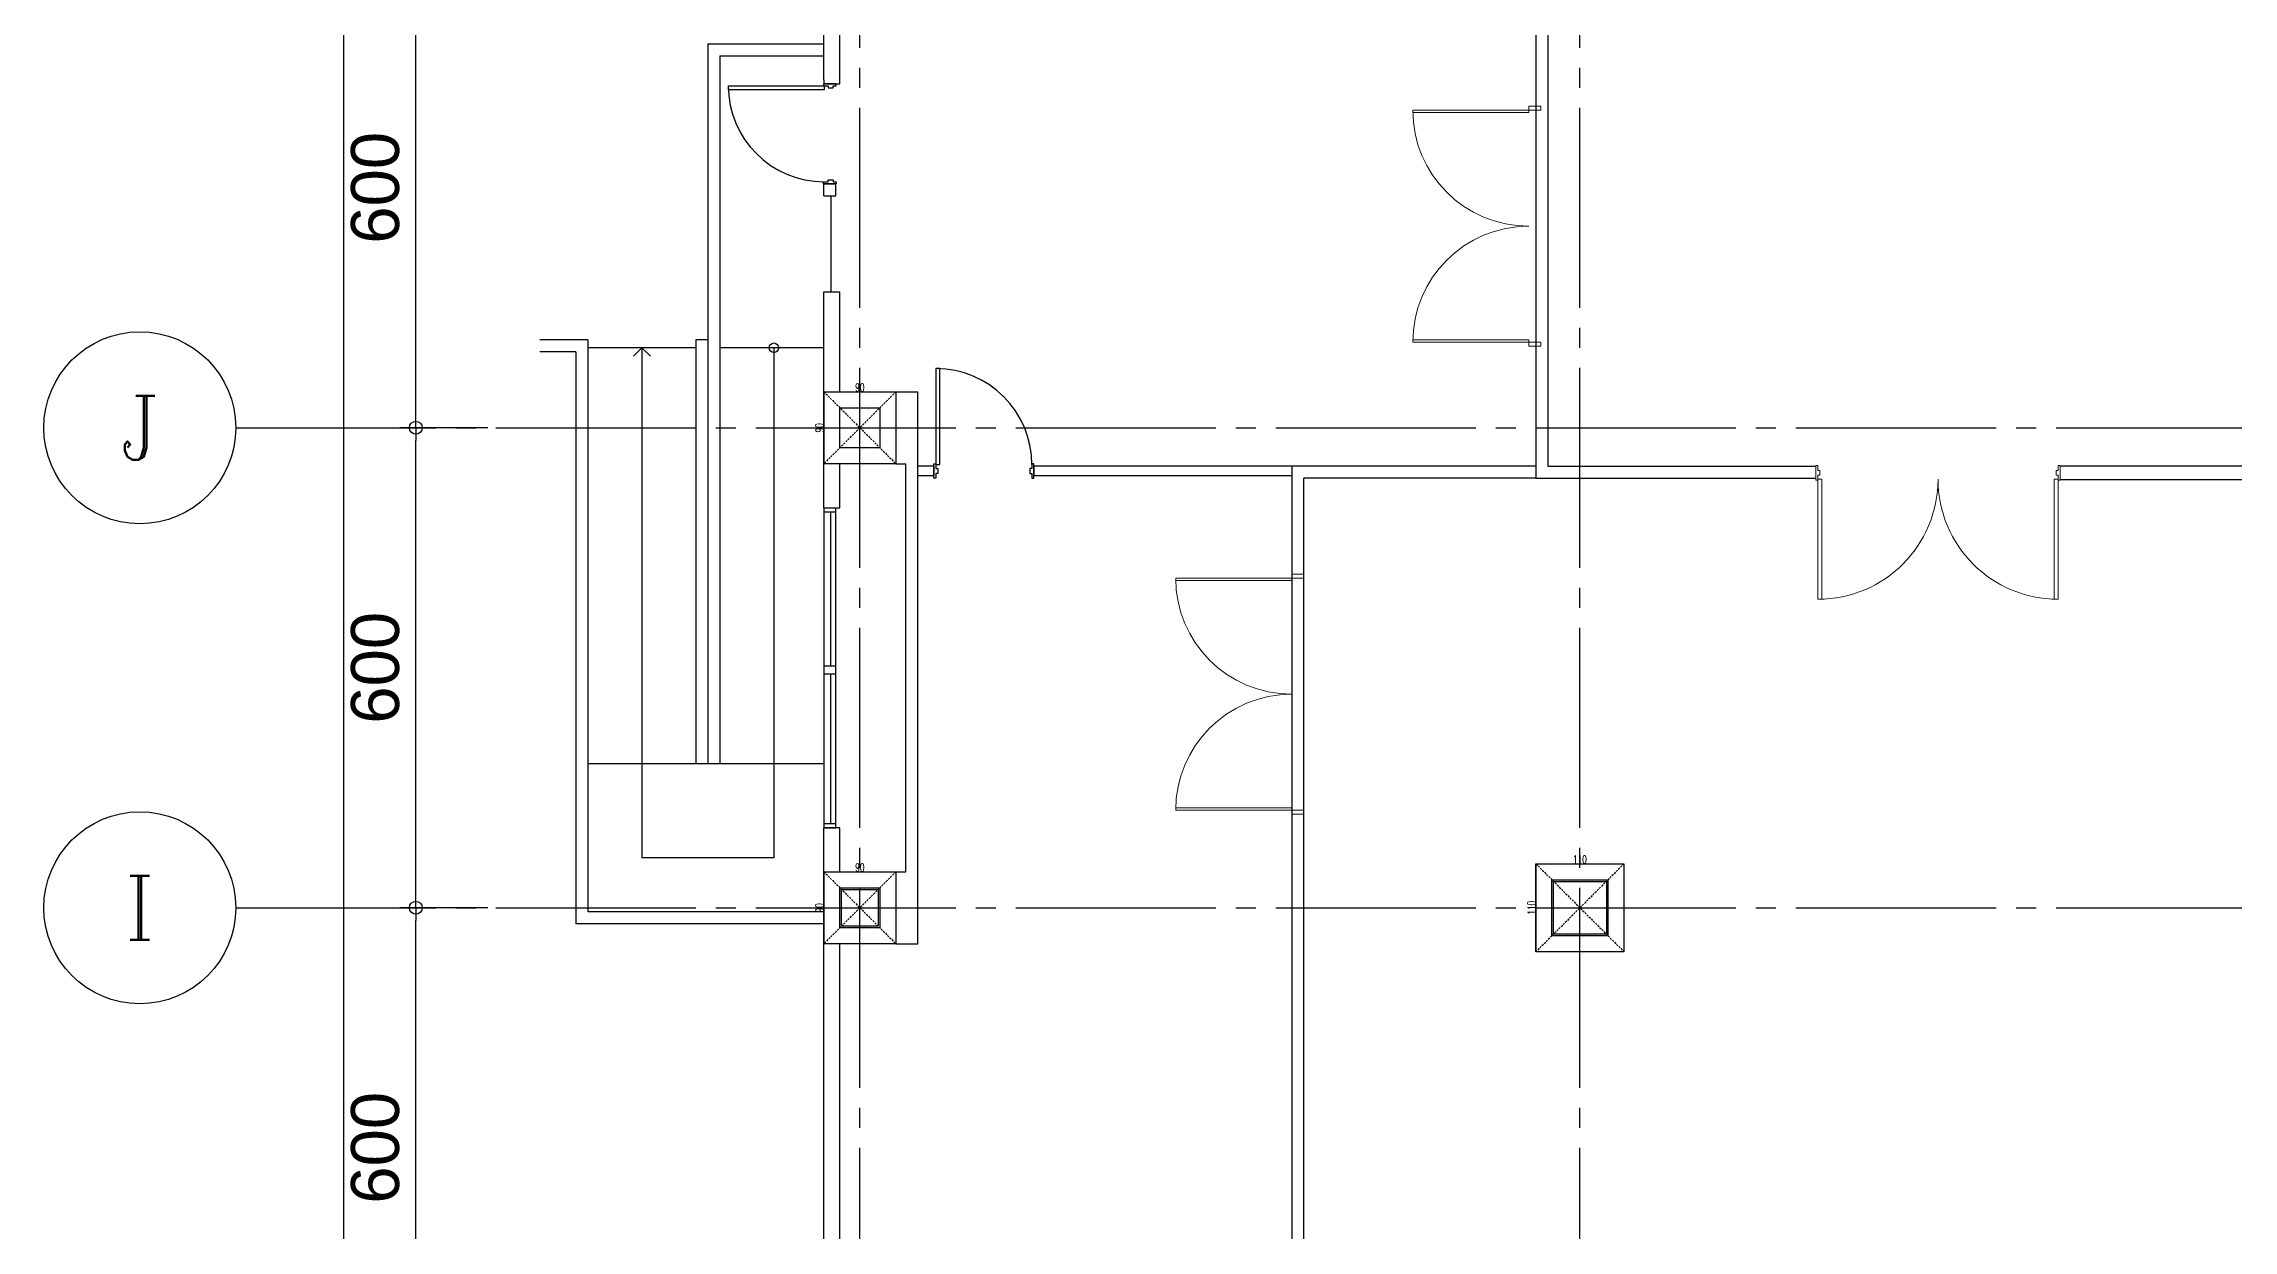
# Model space of a CAD drawing. Header units: millimetres. Extents: x -25195 to 195597, y 6477 to 112111.
# Drawn here: x -960 to 1776, y 15947 to 17430 of the extents above; entities that cross this region are included whole.
import ezdxf
from ezdxf.enums import TextEntityAlignment as Align

# ---------------------------------------------------------------- set-up
doc = ezdxf.new("R2010")
doc.units = ezdxf.units.MM
doc.header["$LTSCALE"] = 100
doc.linetypes.add('X-N-FAB-L10$0$COL-CEN-LIN', pattern=[3.25, 2.5, -0.25, 0.25, -0.25])
doc.linetypes.add('X-N-FAB-L10$0$HIDDEN', pattern=[0.375, 0.25, -0.125])
for name, color, linetype in [('0-XREF', 7, 'Continuous'), ('X-N-FAB-L10$0$0-MC', 8, 'Continuous'), ('X-N-FAB-L10$0$0-NC', 8, 'Continuous'), ('X-N-FAB-L10$0$08', 8, 'Continuous'), ('X-N-FAB-L10$0$BEAM', 8, 'Continuous'), ('X-N-FAB-L10$0$BLOCK', 8, 'Continuous'), ('X-N-FAB-L10$0$CCL', 8, 'X-N-FAB-L10$0$COL-CEN-LIN'), ('X-N-FAB-L10$0$COL', 8, 'Continuous'), ('X-N-FAB-L10$0$COL-S', 8, 'Continuous'), ('X-N-FAB-L10$0$DOOR', 8, 'Continuous'), ('X-N-FAB-L10$0$WALL-P', 8, 'Continuous')]:
    doc.layers.add(name, color=color, linetype=linetype)
doc.layers.add('X-N-FAB-L10$0$A-BLOCK', color=8, linetype='Continuous', plot=False)
doc.layers.add('X-N-FAB-L10$0$DIM', color=8, linetype='Continuous', plot=False)
doc.styles.add('X-N-FAB-L10$0$COL-NUM', font='romanc')
doc.styles.add('X-N-FAB-L10$0$DIM', font='simplex.shx', dxfattribs={"width": 0.67, "bigfont": 'chineset.shx'})
doc.styles.add('X-N-FAB-L10$0$DimStyUse', font='romans.shx', dxfattribs={"width": 0.7})
doc.styles.add('X-N-FAB-L10$0$Gen-Text', font='arial.ttf', dxfattribs={"height": 2.5})
doc.dimstyles.new('X-N-FAB-L10$0$cirl', dxfattribs={"dimtxt": 200, "dimasz": 50, "dimexe": 50, "dimexo": 0, "dimgap": 20, "dimtad": 1, "dimdsep": 46, "dimtxsty": 'X-N-FAB-L10$0$DimStyUse', "dimblk": 'X-N-FAB-L10$0$_Origin', "dimcen": 10, "dimdle": 50, "dimclrt": 2, "dimazin": 0, "dimtfac": 1, "dimtix": 1, "dimtmove": 2, "dimatfit": 3, "dimfxl": 10, "dimtolj": 1, "dimarcsym": 0})
doc.dimstyles.new('X-N-FAB-L10$0$JJP_005_defpoint', dxfattribs={"dimtxt": 20, "dimasz": 0.5, "dimexe": 0.5, "dimexo": 0.5, "dimgap": 0.5, "dimtad": 1, "dimdsep": 46, "dimtxsty": 'X-N-FAB-L10$0$DIM', "dimblk": 'X-N-FAB-L10$0$_None', "dimcen": 10, "dimclrd": 256, "dimclre": 256, "dimclrt": 256, "dimadec": 0, "dimazin": 0, "dimtfac": 1, "dimtix": 1, "dimtmove": 2, "dimatfit": 3, "dimldrblk": 'X-N-FAB-L10$0$_None', "dimfxl": 0.5, "dimtolj": 1, "dimtzin": 0, "dimarcsym": 0})

# ---------------------------------------------------------------- blocks, each defined once
blk = doc.blocks.new('X-N-FAB-L10$0$cn-y')
at = {"layer": 'X-N-FAB-L10$0$0-MC'}
blk.add_circle((-50, 0), 50, dxfattribs=at)
at = {"layer": 'X-N-FAB-L10$0$0-NC', "style": 'X-N-FAB-L10$0$COL-NUM'}
blk.add_attdef('GRID-Y', text='', height=50, dxfattribs=at).set_placement((-50, 0), align=Align.MIDDLE_CENTER)
blk = doc.blocks.new('X-N-FAB-L10$0$_Origin')
at = {"color": 0, "linetype": 'ByBlock', "lineweight": -2}
blk.add_line((0, 0), (-1, 0), dxfattribs=at)
blk.add_circle((0, 0), 0.5, dxfattribs=at)
blk = doc.blocks.new('*D113')
at = {"layer": 'DefPoints', "color": 0, "transparency": 16777216}
for p in [(-27595, 8800), (-27505, 8800), (-27505, 150)]:
    blk.add_point(p, dxfattribs=at)
at = {"layer": 'X-N-FAB-L10$0$DIM', "color": 0, "lineweight": -2, "transparency": 16777216}
for p, q in [((-27505, 8800), (-27615, 8800)), ((-27595, 166), (-27595, 8784)), ((-27505, 150), (-27615, 150))]:
    blk.add_line(p, q, dxfattribs=at)
at = {"layer": 'X-N-FAB-L10$0$DIM', "color": 0, "lineweight": -2, "transparency": 16777216, "xscale": 16, "yscale": 16, "zscale": 16}
for p, rotation in [((-27595, 8800), 90), ((-27595, 150), 270)]:
    blk.add_blockref('X-N-FAB-L10$0$_Origin', p, dxfattribs=dict(at, rotation=rotation))
at = {"layer": 'X-N-FAB-L10$0$DIM', "color": 2, "transparency": 16777216, "insert": (-27645.6, 4475), "char_height": 2.5, "attachment_point": 5, "rotation": 90, "style": 'X-N-FAB-L10$0$Gen-Text'}
blk.add_mtext('\\A1;{\\H24x;8650}', dxfattribs=at)
blk = doc.blocks.new('*D122')
at = {"layer": 'DefPoints', "color": 0, "transparency": 16777216}
for p in [(-27505, 5750), (-27415, 5750), (-27415, 5150)]:
    blk.add_point(p, dxfattribs=at)
at = {"layer": 'X-N-FAB-L10$0$DIM', "color": 0, "lineweight": -2, "transparency": 16777216}
for p, q in [((-27415, 5750), (-27525, 5750)), ((-27505, 5166), (-27505, 5734)), ((-27415, 5150), (-27525, 5150))]:
    blk.add_line(p, q, dxfattribs=at)
at = {"layer": 'X-N-FAB-L10$0$DIM', "color": 0, "lineweight": -2, "transparency": 16777216, "xscale": 16, "yscale": 16, "zscale": 16}
for p, rotation in [((-27505, 5750), 90), ((-27505, 5150), 270)]:
    blk.add_blockref('X-N-FAB-L10$0$_Origin', p, dxfattribs=dict(at, rotation=rotation))
at = {"layer": 'X-N-FAB-L10$0$DIM', "color": 2, "transparency": 16777216, "insert": (-27555.6, 5450), "char_height": 2.5, "attachment_point": 5, "rotation": 90, "style": 'X-N-FAB-L10$0$Gen-Text'}
blk.add_mtext('\\A1;{\\H24x;600}', dxfattribs=at)
blk = doc.blocks.new('*D123')
at = {"layer": 'DefPoints', "color": 0, "transparency": 16777216}
for p in [(-27505, 6350), (-27415, 6350), (-27415, 5750)]:
    blk.add_point(p, dxfattribs=at)
at = {"layer": 'X-N-FAB-L10$0$DIM', "color": 0, "lineweight": -2, "transparency": 16777216}
for p, q in [((-27415, 6350), (-27525, 6350)), ((-27505, 5766), (-27505, 6334)), ((-27415, 5750), (-27525, 5750))]:
    blk.add_line(p, q, dxfattribs=at)
at = {"layer": 'X-N-FAB-L10$0$DIM', "color": 0, "lineweight": -2, "transparency": 16777216, "xscale": 16, "yscale": 16, "zscale": 16}
for p, rotation in [((-27505, 6350), 90), ((-27505, 5750), 270)]:
    blk.add_blockref('X-N-FAB-L10$0$_Origin', p, dxfattribs=dict(at, rotation=rotation))
at = {"layer": 'X-N-FAB-L10$0$DIM', "color": 2, "transparency": 16777216, "insert": (-27555.6, 6050), "char_height": 2.5, "attachment_point": 5, "rotation": 90, "style": 'X-N-FAB-L10$0$Gen-Text'}
blk.add_mtext('\\A1;{\\H24x;600}', dxfattribs=at)
blk = doc.blocks.new('*D124')
at = {"layer": 'DefPoints', "color": 0, "transparency": 16777216}
for p in [(-27505, 6950), (-27415, 6950), (-27415, 6350)]:
    blk.add_point(p, dxfattribs=at)
at = {"layer": 'X-N-FAB-L10$0$DIM', "color": 0, "lineweight": -2, "transparency": 16777216}
for p, q in [((-27415, 6950), (-27525, 6950)), ((-27505, 6366), (-27505, 6934)), ((-27415, 6350), (-27525, 6350))]:
    blk.add_line(p, q, dxfattribs=at)
at = {"layer": 'X-N-FAB-L10$0$DIM', "color": 0, "lineweight": -2, "transparency": 16777216, "xscale": 16, "yscale": 16, "zscale": 16}
for p, rotation in [((-27505, 6950), 90), ((-27505, 6350), 270)]:
    blk.add_blockref('X-N-FAB-L10$0$_Origin', p, dxfattribs=dict(at, rotation=rotation))
at = {"layer": 'X-N-FAB-L10$0$DIM', "color": 2, "transparency": 16777216, "insert": (-27555.6, 6650), "char_height": 2.5, "attachment_point": 5, "rotation": 90, "style": 'X-N-FAB-L10$0$Gen-Text'}
blk.add_mtext('\\A1;{\\H24x;600}', dxfattribs=at)
blk = doc.blocks.new('*D92')
at = {"layer": 'DefPoints', "lineweight": -2, "transparency": 16777216}
blk.add_line((0, 0), (90, 0), dxfattribs=at)
at = {"layer": 'DefPoints', "color": 0, "transparency": 16777216}
for p in [(0, 0), (90, 0), (90, 0)]:
    blk.add_point(p, dxfattribs=at)
at = {"layer": 'DefPoints', "transparency": 16777216, "insert": (45, 5.5), "char_height": 10, "attachment_point": 5, "style": 'X-N-FAB-L10$0$DIM'}
blk.add_mtext('\\A1;90', dxfattribs=at)
blk = doc.blocks.new('X-N-FAB-L10$0$_None')
blk = doc.blocks.new('*D93')
at = {"layer": 'DefPoints', "lineweight": -2, "transparency": 16777216}
blk.add_line((0, 0), (0, -90), dxfattribs=at)
at = {"layer": 'DefPoints', "color": 0, "transparency": 16777216}
for p in [(0, 0), (0, -90), (0, -90)]:
    blk.add_point(p, dxfattribs=at)
at = {"layer": 'DefPoints', "transparency": 16777216, "insert": (-5.5, -45), "char_height": 10, "attachment_point": 5, "rotation": 90, "style": 'X-N-FAB-L10$0$DIM'}
blk.add_mtext('\\A1;90', dxfattribs=at)
blk = doc.blocks.new('*D89')
at = {"layer": 'DefPoints', "lineweight": -2, "transparency": 16777216}
blk.add_line((0, 0), (110, 0), dxfattribs=at)
at = {"layer": 'DefPoints', "color": 0, "transparency": 16777216}
for p in [(0, 0), (110, 0), (110, 0)]:
    blk.add_point(p, dxfattribs=at)
at = {"layer": 'DefPoints', "transparency": 16777216, "insert": (55, 5.5), "char_height": 10, "attachment_point": 5, "style": 'X-N-FAB-L10$0$DIM'}
blk.add_mtext('\\A1;110', dxfattribs=at)
blk = doc.blocks.new('*D90')
at = {"layer": 'DefPoints', "lineweight": -2, "transparency": 16777216}
blk.add_line((0, 0), (0, -110), dxfattribs=at)
at = {"layer": 'DefPoints', "color": 0, "transparency": 16777216}
for p in [(0, 0), (0, -110), (0, -110)]:
    blk.add_point(p, dxfattribs=at)
at = {"layer": 'DefPoints', "transparency": 16777216, "insert": (-5.5, -55), "char_height": 10, "attachment_point": 5, "rotation": 90, "style": 'X-N-FAB-L10$0$DIM'}
blk.add_mtext('\\A1;110', dxfattribs=at)
blk = doc.blocks.new('X-N-FAB-L10$0$A$C5b9bb6f0')
at = {"layer": 'X-N-FAB-L10$0$08'}
for p, q in [((2684.1, 8549), (2684.1, 8864)), ((2704.1, 8544), (2704.1, 8669)), ((2539.1, 8594), (2539.1, 7694)), ((2539.1, 8594), (2684.1, 8594)), ((2554.1, 8579), (2554.1, 7694)), ((2554.1, 8579), (2684.1, 8579)), ((2684.1, 8549), (2684.1, 8544)), ((2684.1, 8544), (2699.1, 8544)), ((2684.1, 8544), (2704.1, 8544)), ((2684.1, 8419), (2699.1, 8419)), ((2684.1, 8414), (2684.1, 8419)), ((2684.1, 8404), (2684.1, 8414)), ((2684.1, 8404), (2699.1, 8404)), ((2692.6, 8404), (2692.6, 8284)), ((2699.1, 8404), (2699.1, 8419)), ((2684.1, 8014), (2684.1, 8284)), ((2684.1, 8284), (2704.1, 8284)), ((2704.1, 8159), (2704.1, 8284)), ((2389.1, 8224), (2329.1, 8224)), ((2389.1, 8224), (2389.1, 7509)), ((2524.1, 8214), (2389.1, 8214)), ((2456.6, 8214), (2446, 8203.4)), ((2456.6, 8214), (2456.6, 7576.5)), ((2456.6, 8214), (2467.2, 8203.4)), ((2524.1, 8224), (2524.1, 7694)), ((2539.1, 8224), (2524.1, 8224)), ((2684.1, 8214), (2554.1, 8214)), ((2621.6, 8214), (2621.6, 7576.5)), ((2374.1, 8209), (2329.1, 8209)), ((2374.1, 8209), (2374.1, 7494)), ((2774.1, 8159), (2801.6, 8159)), ((2801.6, 7469), (2801.6, 8159)), ((2704.1, 8014), (2704.1, 8069)), ((2774.1, 8069), (2786.6, 8069)), ((2786.6, 7559), (2786.6, 8069)), ((2821.6, 8066), (2801.6, 8066)), ((2821.6, 8054), (2801.6, 8054)), ((2821.6, 8066), (2821.6, 8054)), ((3269.4, 8066), (2946.6, 8066)), ((2946.6, 8066), (2946.6, 8054)), ((3269.4, 8054), (2946.6, 8054)), ((2684.1, 8014), (2684.1, 7614)), ((2684.1, 8014), (2699.1, 8014)), ((2684.1, 8014), (2699.1, 8014)), ((2684.1, 8009), (2699.1, 8009)), ((2692.6, 7816.5), (2692.6, 8009)), ((2699.1, 7614), (2699.1, 8014)), ((2684.1, 7816.5), (2699.1, 7816.5)), ((2684.1, 7806.5), (2699.1, 7806.5)), ((2692.6, 7619), (2692.6, 7806.5)), ((2684.1, 7694), (2389.1, 7694)), ((2699.1, 7619), (2684.1, 7619)), ((2699.1, 7614), (2684.1, 7614)), ((2684.1, 7614), (2699.1, 7614)), ((2684.1, 4968.5), (2684.1, 7614)), ((2704.1, 7559), (2704.1, 7614)), ((2621.6, 7576.5), (2456.6, 7576.5)), ((2704.1, 7559), (2774.1, 7559)), ((2774.1, 7559), (2774.1, 7469)), ((2774.1, 7559), (2786.6, 7559)), ((2684.1, 7509), (2389.1, 7509)), ((2684.1, 7494), (2374.1, 7494)), ((2774.1, 7469), (2704.1, 7469)), ((2704.1, 6959), (2704.1, 7469)), ((2774.1, 7469), (2801.6, 7469))]:
    blk.add_line(p, q, dxfattribs=at)
for points in [[(2564.7, 8541.5), (2684.6, 8541.5), (2684.6, 8536.5), (2564.7, 8536.5)], [(2686.8, 8544), (2683.6, 8544), (2683.6, 8541.5), (2689.6, 8541.5), (2689.6, 8539), (2695.6, 8539), (2695.6, 8541.5), (2699.6, 8541.5), (2699.6, 8544), (2696.4, 8544)], [(2824.1, 8187.9), (2824.1, 8068), (2829.1, 8068), (2829.1, 8187.9)], [(2704.1, 8139), (2754.1, 8139), (2754.1, 8089), (2704.1, 8089)], [(2821.6, 8065.8), (2821.6, 8069), (2824.1, 8069), (2824.1, 8063), (2826.6, 8063), (2826.6, 8057), (2824.1, 8057), (2824.1, 8051), (2821.6, 8051), (2821.6, 8054.2)], [(2946.6, 8065.8), (2946.6, 8069), (2944.1, 8069), (2944.1, 8063), (2941.6, 8063), (2941.6, 8057), (2944.1, 8057), (2944.1, 8051), (2946.6, 8051), (2946.6, 8054.2)], [(3574.1, 7569), (3684.1, 7569), (3684.1, 7459), (3574.1, 7459)], [(2704.1, 7539), (2754.1, 7539), (2754.1, 7489), (2704.1, 7489)], [(2706.1, 7537), (2752.1, 7537), (2752.1, 7491), (2706.1, 7491)], [(3594.1, 7479), (3594.1, 7549), (3664.1, 7549), (3664.1, 7479)], [(3596.1, 7481), (3596.1, 7547), (3662.1, 7547), (3662.1, 7481)]]:
    blk.add_lwpolyline(points, close=True, dxfattribs=at)
for points in [[(2699.6, 8419), (2686.8, 8419), (2683.6, 8419), (2683.6, 8421.5), (2689.6, 8421.5), (2689.6, 8424), (2695.6, 8424), (2695.6, 8421.5), (2699.6, 8421.5), (2699.6, 8419)], [(2699.1, 8014), (2704.1, 8014)], [(2704.1, 7614), (2699.1, 7614)]]:
    blk.add_lwpolyline(points, dxfattribs=at)
blk.add_circle((2621.6, 8214), 6, dxfattribs=at)
for centre, start, end in [((2684.6, 8541.5), 180, 270), ((2824.1, 8068), 0, 90)]:
    blk.add_arc(centre, 120, start, end, dxfattribs=at)
at = {"layer": 'X-N-FAB-L10$0$DOOR', "lineweight": 0}
for p, q in [((3924.1, 8049), (3924.1, 8066)), ((4229.1, 8049.4), (4229.1, 8066))]:
    blk.add_line(p, q, dxfattribs=at)
for points in [[(3924.1, 8051.9), (3924.1, 8048.7), (3926.6, 8048.7), (3926.6, 8054.7), (3929.1, 8054.7), (3929.1, 8060.7), (3926.6, 8060.7), (3926.6, 8066.7), (3924.1, 8066.7), (3924.1, 8063.5)], [(3926.6, 7899.8), (3926.6, 8049.7), (3931.6, 8049.7), (3931.6, 7899.8)], [(4226.6, 7899.8), (4226.6, 8049.7), (4221.6, 8049.7), (4221.6, 7899.8)], [(4229.1, 8051.9), (4229.1, 8048.7), (4226.6, 8048.7), (4226.6, 8054.7), (4224.1, 8054.7), (4224.1, 8060.7), (4226.6, 8060.7), (4226.6, 8066.7), (4229.1, 8066.7), (4229.1, 8063.5)]]:
    blk.add_lwpolyline(points, close=True, dxfattribs=at)
for centre, start, end in [((3926.6, 8049.7), 270, 0), ((4226.6, 8049.7), 180, 270)]:
    blk.add_arc(centre, 150, start, end, dxfattribs=at)
at = {"layer": 'X-N-FAB-L10$0$WALL-P'}
for p, q in [((3269.4, 5059), (3269.4, 8066)), ((3574.1, 8066), (3269.4, 8066)), ((3283.8, 5073.4), (3283.8, 8051)), ((3574.1, 8051), (3283.8, 8051)), ((4579.1, 8066), (4229.1, 8066)), ((4579.1, 8049), (4229.1, 8049))]:
    blk.add_line(p, q, dxfattribs=at)
for points in [[(3574.1, 9199), (3574.1, 8051), (3924.1, 8051)], [(3589.1, 9199), (3589.1, 8066), (3924.1, 8066)]]:
    blk.add_lwpolyline(points, dxfattribs=at)
blk = doc.blocks.new('X-N-FAB-L10$0$萬用門(22改)-REVISED[26]_1')
at = {"layer": 'X-N-FAB-L10$0$DOOR', "color": 4, "lineweight": 0}
for p, q in [((1368.5, 6015), (1368.5, 6020)), ((1368.5, 6020), (1383.5, 6020)), ((1383.5, 6015), (1368.5, 6015)), ((1383.5, 6020), (1383.5, 6015)), ((1383.5, 6015), (1528.5, 6015)), ((1383.5, 6012), (1383.5, 6015)), ((1528.5, 6012), (1383.5, 6012)), ((1528.5, 6015), (1528.5, 6012)), ((1368.5, 5720), (1368.5, 5725)), ((1368.5, 5725), (1383.5, 5725)), ((1383.5, 5720), (1368.5, 5720)), ((1383.5, 5728), (1528.5, 5728)), ((1383.5, 5725), (1383.5, 5728)), ((1528.5, 5725), (1383.5, 5725)), ((1383.5, 5725), (1383.5, 5720)), ((1528.5, 5728), (1528.5, 5725))]:
    blk.add_line(p, q, dxfattribs=at)
for centre, start, end in [((1383.5, 6015), 270, 0), ((1383.5, 5725), 0, 90)]:
    blk.add_arc(centre, 145, start, end, dxfattribs=at)
blk = doc.blocks.new('*U91')
at = {"layer": 'DefPoints', "linetype": 'X-N-FAB-L10$0$HIDDEN', "ltscale": 0.1}
for p, q in [((90, 0), (0, -90)), ((0, 0), (90, -90))]:
    blk.add_line(p, q, dxfattribs=at)
at = {"layer": 'X-N-FAB-L10$0$COL', "ltscale": 0.1}
blk.add_lwpolyline([(0, 0), (90, 0), (90, -90), (0, -90)], close=True, dxfattribs=at)
at = {"layer": 'DefPoints'}
dim = blk.add_linear_dim(base=(0, -90), p1=(0, 0), p2=(0, -90), angle=90, dimstyle='X-N-FAB-L10$0$JJP_005_defpoint', override={"dimtxt": 10}, dxfattribs=at)
dim.commit()
dim.dimension.update_dxf_attribs({"geometry": '*D93', "text_midpoint": (-5.5, -45)})
dim = blk.add_linear_dim(base=(90, 0), p1=(0, 0), p2=(90, 0), dimstyle='X-N-FAB-L10$0$JJP_005_defpoint', override={"dimtxt": 10}, dxfattribs=at)
dim.commit()
dim.dimension.update_dxf_attribs({"geometry": '*D92', "text_midpoint": (45, 5.5)})
blk = doc.blocks.new('*U88')
at = {"layer": 'DefPoints', "linetype": 'X-N-FAB-L10$0$HIDDEN', "ltscale": 0.1}
for p, q in [((110, 0), (0, -110)), ((0, 0), (110, -110))]:
    blk.add_line(p, q, dxfattribs=at)
at = {"layer": 'X-N-FAB-L10$0$COL', "ltscale": 0.1}
blk.add_lwpolyline([(0, 0), (110, 0), (110, -110), (0, -110)], close=True, dxfattribs=at)
at = {"layer": 'DefPoints'}
dim = blk.add_linear_dim(base=(0, -110), p1=(0, 0), p2=(0, -110), angle=90, dimstyle='X-N-FAB-L10$0$JJP_005_defpoint', override={"dimtxt": 10}, dxfattribs=at)
dim.commit()
dim.dimension.update_dxf_attribs({"geometry": '*D90', "text_midpoint": (-5.5, -55)})
dim = blk.add_linear_dim(base=(110, 0), p1=(0, 0), p2=(110, 0), dimstyle='X-N-FAB-L10$0$JJP_005_defpoint', override={"dimtxt": 10}, dxfattribs=at)
dim.commit()
dim.dimension.update_dxf_attribs({"geometry": '*D89', "text_midpoint": (55, 5.5)})
blk = doc.blocks.new('X-N-FAB-L10$0$A$C467ba2ca')
at = {"layer": 'X-N-FAB-L10$0$CCL'}
for p, q in [((-26950, 0), (-26950, 9160)), ((-26050, 0), (-26050, 9160)), ((-27730, 6350), (360, 6350)), ((-27730, 5750), (360, 5750))]:
    blk.add_line(p, q, dxfattribs=at)
at = {"layer": 'X-N-FAB-L10$0$COL-S'}
for points in [[(-26975, 6375), (-26925, 6375), (-26925, 6325), (-26975, 6325)], [(-26975, 5775), (-26925, 5775), (-26925, 5725), (-26975, 5725)], [(-26085, 5785), (-26015, 5785), (-26015, 5715), (-26085, 5715)]]:
    blk.add_lwpolyline(points, close=True, dxfattribs=at)
at = {"layer": 'X-N-FAB-L10$0$A-BLOCK'}
ref = blk.add_blockref('X-N-FAB-L10$0$cn-y', (-27730, 6350), dxfattribs=dict(at, xscale=2.399999999999997, yscale=2.399999999999997, zscale=2.399999999999997))
ref.add_attrib('GRID-Y', 'J', dxfattribs={"layer": 'X-N-FAB-L10$0$0-NC', "height": 80, "style": 'X-N-FAB-L10$0$COL-NUM'}).set_placement((-27850, 6350), align=Align.MIDDLE_CENTER)
ref = blk.add_blockref('X-N-FAB-L10$0$cn-y', (-27730, 5750), dxfattribs=dict(at, xscale=2.399999999999997, yscale=2.399999999999997, zscale=2.399999999999997))
ref.add_attrib('GRID-Y', 'I', dxfattribs={"layer": 'X-N-FAB-L10$0$0-NC', "height": 80, "style": 'X-N-FAB-L10$0$COL-NUM'}).set_placement((-27850, 5750), align=Align.MIDDLE_CENTER)
at = {"layer": 'X-N-FAB-L10$0$BEAM'}
for name, p in [('*U91', (-26995, 6395)), ('*U91', (-26995, 5795)), ('*U88', (-26105, 5805))]:
    blk.add_blockref(name, p, dxfattribs=at)
at = {"layer": 'X-N-FAB-L10$0$DIM'}
for base, p1, p2, picture, middle in [((-27595, 8800), (-27505, 150), (-27505, 8800), '*D113', (-27645.634, 4475)), ((-27505, 6950), (-27415, 6350), (-27415, 6950), '*D124', (-27555.634, 6650)), ((-27505, 6350), (-27415, 5750), (-27415, 6350), '*D123', (-27555.634, 6050)), ((-27505, 5750), (-27415, 5150), (-27415, 5750), '*D122', (-27555.634, 5450))]:
    dim = blk.add_linear_dim(base=base, p1=p1, p2=p2, angle=90, text='{\\H24x;<>}', dimstyle='X-N-FAB-L10$0$cirl', override={"dimtxt": 60, "dimasz": 16, "dimexe": 20, "dimgap": 20, "dimtxsty": 'X-N-FAB-L10$0$Gen-Text'}, dxfattribs=at)
    dim.commit()
    dim.dimension.update_dxf_attribs({"geometry": picture, "text_midpoint": middle})
blk = doc.blocks.new('X-N-FAB-L10')
at = {"layer": 'X-N-FAB-L10$0$COL-S'}
for points in [[(35, 16975), (85, 16975), (85, 16925), (35, 16925)], [(35, 16375), (85, 16375), (85, 16325), (35, 16325)], [(925, 16385), (995, 16385), (995, 16315), (925, 16315)]]:
    blk.add_lwpolyline(points, close=True, dxfattribs=at)
blk.add_blockref('X-N-FAB-L10$0$A$C5b9bb6f0', (-2669.1, 8836))
at = {"layer": 'X-N-FAB-L10$0$BEAM'}
for name, p in [('*U91', (15, 16995)), ('*U91', (15, 16395)), ('*U88', (905, 16405))]:
    blk.add_blockref(name, p, dxfattribs=at)
at = {"layer": 'X-N-FAB-L10$0$BLOCK'}
blk.add_blockref('X-N-FAB-L10$0$A$C467ba2ca', (27010, 10600), dxfattribs=at)
at = {"layer": 'X-N-FAB-L10$0$DOOR', "lineweight": 0, "xscale": -1}
for p in [(2279.5, 11332), (1983.2, 10747)]:
    blk.add_blockref('X-N-FAB-L10$0$萬用門(22改)-REVISED[26]_1', p, dxfattribs=at)

msp = doc.modelspace()

# ---------------------------------------------------------------- block references
at = {"layer": '0-XREF'}
msp.add_blockref('X-N-FAB-L10', (0, 0), dxfattribs=at)

doc.saveas('drawing.dxf')
